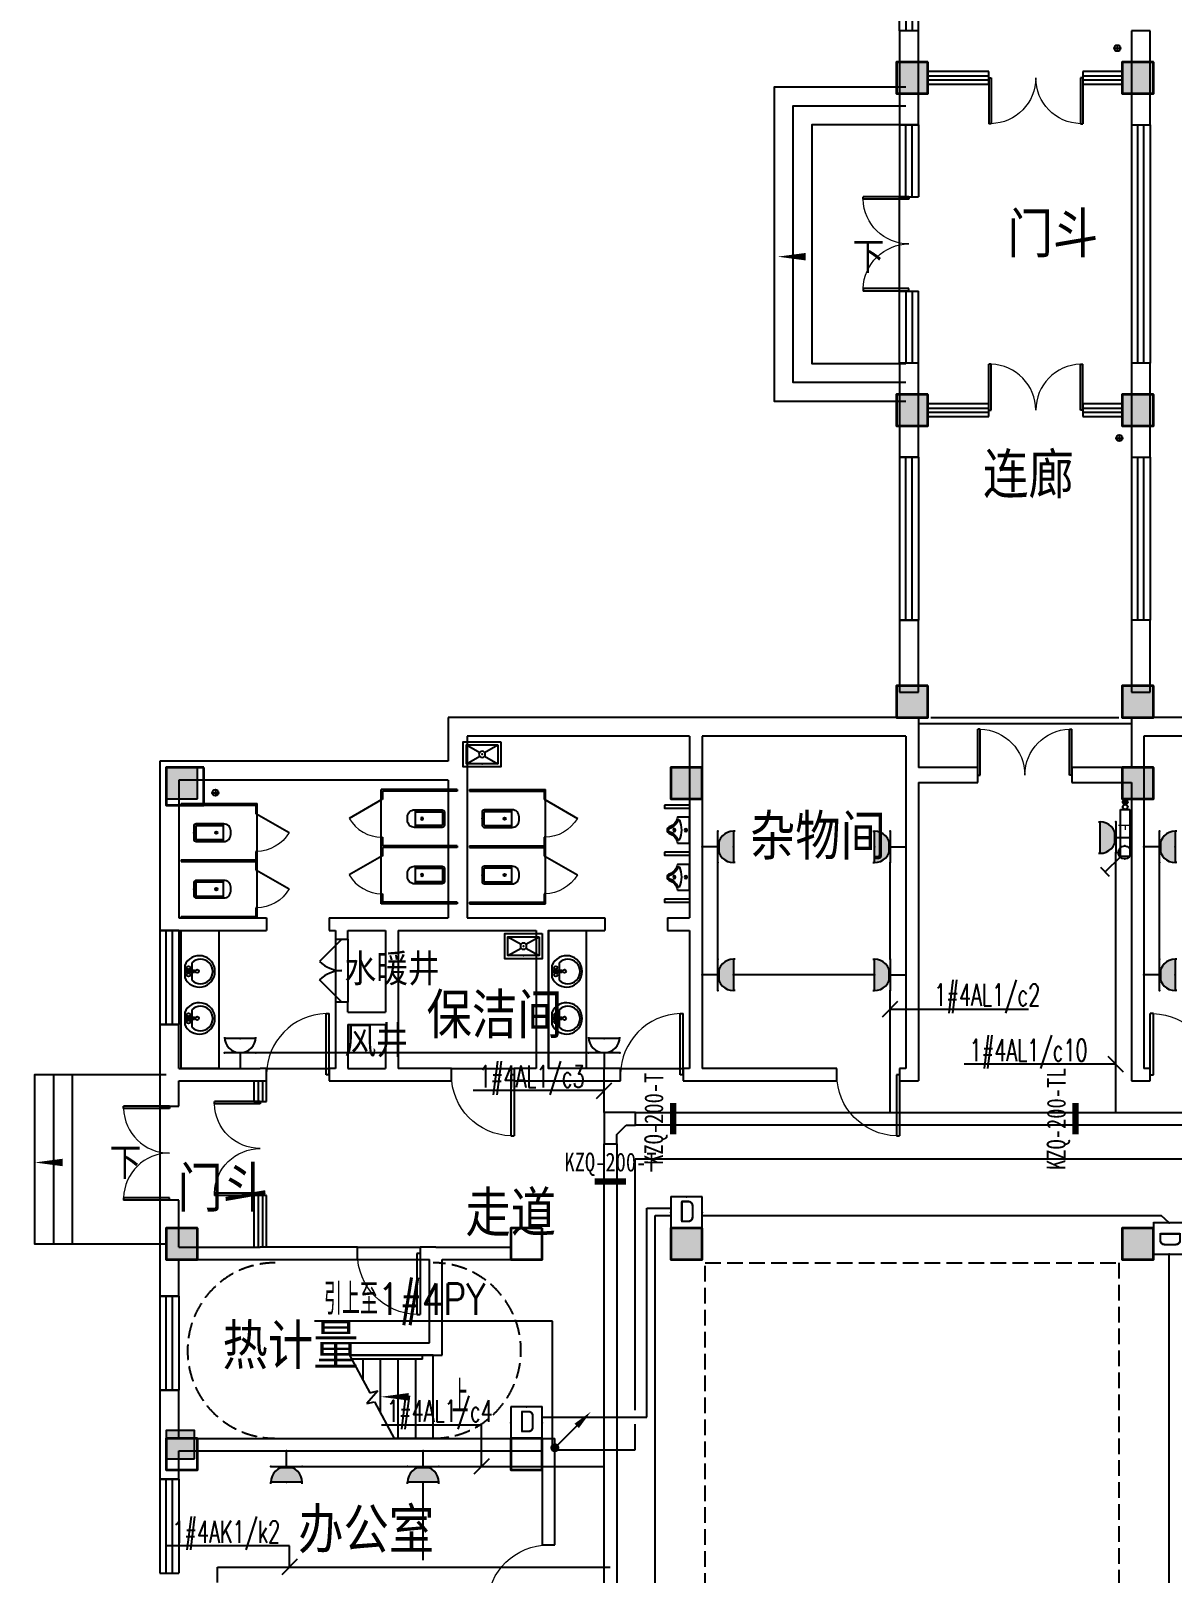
# Model space of a CAD drawing. Extents: x 0 to 302064749, y -59725395 to 1524223.
# Drawn here: x 2145470 to 2163680, y 1465924 to 1490524 of the extents above; entities that cross this region are included whole.
import ezdxf
from ezdxf.enums import TextEntityAlignment as Align

# ---------------------------------------------------------------- set-up
doc = ezdxf.new("R2010")
doc.units = 0
doc.header["$LTSCALE"] = 1000
doc.linetypes.add('DASH', pattern=[0.35, 0.25, -0.1])
for name, color, linetype in [('0-底图', 7, 'Continuous'), ('0-标注', 3, 'Continuous'), ('A-ANNO-IDEN', 3, 'Continuous'), ('A-ANNO-TXT', 7, 'Continuous'), ('CABLETRAY', 4, 'Continuous'), ('COLU', 7, 'Continuous'), ('COLU_HATCH', 251, 'Continuous'), ('CURTWALL', 4, 'Continuous'), ('DIM-照明', 3, 'Continuous'), ('DIM_SYMB', 3, 'Continuous'), ('DOOR_FIRE', 4, 'Continuous'), ('EQUIP-插座', 3, 'Continuous'), ('EQUIP-消防', 3, 'Continuous'), ('EQUIP-照明', 3, 'Continuous'), ('LWIRE', 4, 'Continuous'), ('M-EQ-THMA', 7, 'Continuous'), ('PUB_TEXT', 7, 'Continuous'), ('STAIR', 2, 'Continuous'), ('TEL_LEAD', 3, 'Continuous'), ('TEXT', 7, 'Continuous'), ('WALL', 2, 'Continuous'), ('WINDOW', 4, 'Continuous'), ('WIRE-照明', 6, 'Continuous'), ('厨卫', 252, 'Continuous'), ('地暖', 4, 'Continuous'), ('建筑-楼梯', 2, 'Continuous'), ('抗震支吊架', 2, 'Continuous'), ('排水', 153, 'Continuous'), ('看线', 30, 'Continuous')]:
    doc.layers.add(name, color=color, linetype=linetype)
doc.layers.add('砼柱', color=2, linetype='Continuous', lineweight=35)
doc.styles.add('_TCH_DIM', font='SIMPLEX', dxfattribs={"width": 0.8, "height": 5, "bigfont": 'HZTXT'})
doc.styles.add('_TEL_DIM', font='simplex.shx', dxfattribs={"width": 0.8, "height": 3.5, "bigfont": 'gbcbig.shx'})
doc.styles.add('A_DIM', font='simplex.shx', dxfattribs={"width": 0.7, "bigfont": 'gbcbig.shx'})
doc.styles.add('kzcad', font='', dxfattribs={"width": 0.8})
doc.styles.get("Standard").update_dxf_attribs({"font": 'geniso.shx', "bigfont": 'hztxt.shx'})
doc.styles.get('kzcad').set_extended_font_data('SimSun')

# ---------------------------------------------------------------- blocks, each defined once
blk = doc.blocks.new('$TelecSys$00000079')
for p, q in [((0.7, 0.7), (0, 0)), ((0.104, 0.104), (0.104, 0.104)), ((-0.104, -0.104), (-0.104, -0.104))]:
    blk.add_line(p, q)
at = {"const_width": 0.142}
blk.add_lwpolyline([(-0.071, 0, 1), (0.071, 0, 1)], format="xyb", close=True, dxfattribs=at)
blk.add_solid([(0.63, 0.77), (0.77, 0.63), (1.15, 1.15)])
at = {"width": 0.8, "flags": 9}
blk.add_attdef('A', (0, 0), '', height=0.00002, dxfattribs=at)
blk = doc.blocks.new('$equip$00001237')
for p, q in [((-0.5, 1.05), (-0.5, 1)), ((-0.5, 1), (0.5, 1)), ((0.5, 1.05), (0.5, 1)), ((0.5, 0.5), (-0.5, 0.5)), ((0, 0.5), (0, 0))]:
    blk.add_line(p, q)
blk.add_arc((0, 1), 0.5, 180, 0)
for p in [(0, 1), (-0.5, 0.5), (0.5, 0.5), (0, 0)]:
    blk.add_point(p)
for points in [[(0.433, 0.75), (-0.433, 0.75), (0.5, 1), (-0.5, 1)], [(0.25, 0.567), (-0.25, 0.567), (0.433, 0.75), (-0.433, 0.75)], [(0, 0.5), (0, 0.5), (0.25, 0.567), (-0.25, 0.567)]]:
    blk.add_solid(points)
at = {"flags": 9}
blk.add_attdef('A', (0, 0), '', height=0.00002, dxfattribs=at)
blk = doc.blocks.new('$equip$00001238')
for p, q in [((0.5, 0.5), (-0.5, 0.5)), ((0.497, 0.95), (-0.497, 0.95)), ((0, 0.5), (0, 0))]:
    blk.add_line(p, q)
blk.add_arc((0, 1), 0.5, 180, 0)
for p in [(-0.5, 0.5), (0, 0.95), (0.5, 0.5), (0, 0)]:
    blk.add_point(p)
at = {"flags": 9}
blk.add_attdef('A', (0, 0), '', height=0.00002, dxfattribs=at)
blk = doc.blocks.new('$lvtry$00000202')
at = {"color": 0}
for p, q in [((-110, -40, 0), (-110, -470, 0)), ((100, -30, 0), (-100, -30, 0)), ((110, -470, 0), (110, -40, 0)), ((140, -470, 0), (-140, -470, 0))]:
    blk.add_line(p, q, dxfattribs=at)
at = {"color": 0, "elevation": 0}
blk.add_lwpolyline([(140, -40, 0.414214), (100, 0), (-100, 0, 0.414214), (-140, -40), (-140, -480, 0.414214), (-30, -590), (30, -590, 0.414214), (140, -480)], format="xyb", close=True, dxfattribs=at)
at = {"color": 0}
blk.add_circle((0, -359, 0), 20, dxfattribs=at)
for centre, start, end in [((-100, -40, 0), 90, 180), ((100, -40, 0), 0, 90)]:
    blk.add_arc(centre, 10, start, end, dxfattribs=at)
for p in [(0, 0, 0), (0, -359, 0)]:
    blk.add_point(p, dxfattribs=at)
blk = doc.blocks.new('$TCHSYS$APDOOR2D')
blk.add_line((0.5, 0), (0, 0.866))
at = {"lineweight": 13}
blk.add_arc((0.5, 0), 1, 120, 180, dxfattribs=at)
blk = doc.blocks.new('$lvtry$00000222')
at = {"layer": '厨卫', "elevation": 0}
blk.add_lwpolyline([(-205, -191), (-205, 0), (205, 0), (205, -191, 0.268068), (51, -323, -0.317765), (0, -360, -0.317765), (-51, -323, 0.268068)], format="xyb", close=True, dxfattribs=at)
at = {"layer": '厨卫'}
for centre in [(0, -60, 0), (0, -242, 0)]:
    blk.add_circle(centre, 20, dxfattribs=at)
for centre, radius, start, end in [((-152, -175, 0), 10, 114.1084, 248.1394), ((5, -526, 0), 395, 66.6675, 114.1084), ((-243, -401, 0), 233, 19.2639, 68.1394), ((243, -401, 0), 233, 110.4941, 160.7361), ((158, -173, 0), 10, 290.4941, 66.6675), ((0, -316, 0), 24, 199.2639, 269.4998), ((0, -316, 0), 24, 270.5002, 340.7361)]:
    blk.add_arc(centre, radius, start, end, dxfattribs=at)
for p in [(0, -60, 0), (0, -242, 0)]:
    blk.add_point(p, dxfattribs=at)
blk = doc.blocks.new('$lvtry$00000191')
at = {"color": 0}
for p, q in [((-250, -100, 0), (-39, -219, 0)), ((39, -219, 0), (250, -100, 0)), ((-250, -400, 0), (-39, -281, 0)), ((39, -281, 0), (250, -400, 0))]:
    blk.add_line(p, q, dxfattribs=at)
at = {"color": 0, "elevation": 0}
for points in [[(300, -450), (300, -50), (-300, -50), (-300, -450)], [(250, -400), (250, -100), (-250, -100), (-250, -400)]]:
    blk.add_lwpolyline(points, close=True, dxfattribs=at)
at = {"color": 0}
blk.add_circle((0, -250, 0), 50, dxfattribs=at)
for p in [(0, -100, 0), (0, -250, 0)]:
    blk.add_point(p, dxfattribs=at)
blk = doc.blocks.new('ng')
at = {"layer": '排水'}
for p, q in [((345991, 781358), (346091, 781358)), ((346041, 781408), (346041, 781308))]:
    blk.add_line(p, q, dxfattribs=at)
blk.add_circle((346041, 781358), 50, dxfattribs=at)
blk = doc.blocks.new('1111')
at = {"layer": 'COLU_HATCH'}
h = blk.add_hatch(color=256, dxfattribs=at)
h.dxf.hatch_style = 1
h.paths.add_polyline_path([(1197742, 1098941), (1197742, 1099441), (1197242, 1099441), (1197242, 1098941)])
h = blk.add_hatch(color=256, dxfattribs=at)
h.dxf.hatch_style = 1
h.paths.add_polyline_path([(1201342, 1098941), (1201342, 1099441), (1200842, 1099441), (1200842, 1098941)])
h = blk.add_hatch(color=256, dxfattribs=at)
h.dxf.hatch_style = 1
h.paths.add_polyline_path([(1197742, 1093641), (1197742, 1094141), (1197242, 1094141), (1197242, 1093641)])
h = blk.add_hatch(color=256, dxfattribs=at)
h.dxf.hatch_style = 1
h.paths.add_polyline_path([(1201342, 1093641), (1201342, 1094141), (1200842, 1094141), (1200842, 1093641)])
h = blk.add_hatch(color=256, dxfattribs=at)
h.dxf.hatch_style = 1
h.paths.add_polyline_path([(1197742, 1088991), (1197742, 1089491), (1197242, 1089491), (1197242, 1088991)])
h = blk.add_hatch(color=256, dxfattribs=at)
h.dxf.hatch_style = 1
h.paths.add_polyline_path([(1201342, 1088991), (1201342, 1089491), (1200842, 1089491), (1200842, 1088991)])
h = blk.add_hatch(color=256, dxfattribs=at)
h.dxf.hatch_style = 1
h.paths.add_polyline_path([(1186092, 1087691), (1186092, 1088191), (1185592, 1088191), (1185592, 1087691)])
h = blk.add_hatch(color=256, dxfattribs=at)
h.dxf.hatch_style = 1
h.paths.add_polyline_path([(1194142, 1087691), (1194142, 1088191), (1193642, 1088191), (1193642, 1087691)])
h = blk.add_hatch(color=256, dxfattribs=at)
h.dxf.hatch_style = 1
h.paths.add_polyline_path([(1201342, 1087691), (1201342, 1088191), (1200842, 1088191), (1200842, 1087691)])
h = blk.add_hatch(color=256, dxfattribs=at)
h.dxf.hatch_style = 1
h.paths.add_polyline_path([(1186092, 1080341), (1186092, 1080841), (1185592, 1080841), (1185592, 1080341)])
h = blk.add_hatch(color=256, dxfattribs=at)
h.dxf.hatch_style = 1
h.paths.add_polyline_path([(1194142, 1080341), (1194142, 1080841), (1193642, 1080841), (1193642, 1080341)])
h = blk.add_hatch(color=256, dxfattribs=at)
h.dxf.hatch_style = 1
h.paths.add_polyline_path([(1201342, 1080341), (1201342, 1080841), (1200842, 1080841), (1200842, 1080341)])
h = blk.add_hatch(color=256, dxfattribs=at)
h.dxf.hatch_style = 1
h.paths.add_polyline_path([(1186042, 1077166), (1186042, 1077616), (1185592, 1077616), (1185592, 1077166)])
at = {"layer": 'COLU'}
for points in [[(1197742, 1098941), (1197742, 1099441), (1197242, 1099441), (1197242, 1098941)], [(1201342, 1098941), (1201342, 1099441), (1200842, 1099441), (1200842, 1098941)], [(1197742, 1093641), (1197742, 1094141), (1197242, 1094141), (1197242, 1093641)], [(1201342, 1093641), (1201342, 1094141), (1200842, 1094141), (1200842, 1093641)], [(1197742, 1088991), (1197742, 1089491), (1197242, 1089491), (1197242, 1088991)], [(1201342, 1088991), (1201342, 1089491), (1200842, 1089491), (1200842, 1088991)], [(1186092, 1087691), (1186092, 1088191), (1185592, 1088191), (1185592, 1087691)], [(1194142, 1087691), (1194142, 1088191), (1193642, 1088191), (1193642, 1087691)], [(1201342, 1087691), (1201342, 1088191), (1200842, 1088191), (1200842, 1087691)], [(1186092, 1080341), (1186092, 1080841), (1185592, 1080841), (1185592, 1080341)], [(1194142, 1080341), (1194142, 1080841), (1193642, 1080841), (1193642, 1080341)], [(1201342, 1080341), (1201342, 1080841), (1200842, 1080841), (1200842, 1080341)], [(1186042, 1077166), (1186042, 1077616), (1185592, 1077616), (1185592, 1077166)]]:
    blk.add_lwpolyline(points, close=True, dxfattribs=at)
blk = doc.blocks.new('rtyu')
at = {"layer": '砼柱', "lineweight": 35}
for points in [[(2919858, 715090), (2919358, 715090), (2919358, 714590), (2919858, 714590)], [(2919858, 715090), (2919358, 715090), (2919358, 714590), (2919858, 714590)], [(2923458, 715090), (2922958, 715090), (2922958, 714590), (2923458, 714590)], [(2923458, 715090), (2922958, 715090), (2922958, 714590), (2923458, 714590)], [(2919858, 709790), (2919358, 709790), (2919358, 709290), (2919858, 709290)], [(2919858, 709790), (2919358, 709790), (2919358, 709290), (2919858, 709290)], [(2923458, 709790), (2922958, 709790), (2922958, 709290), (2923458, 709290)], [(2923458, 709790), (2922958, 709790), (2922958, 709290), (2923458, 709290)], [(2919858, 705140), (2919358, 705140), (2919358, 704640), (2919858, 704640)], [(2919858, 705140), (2919358, 705140), (2919358, 704640), (2919858, 704640)], [(2923458, 705140), (2922958, 705140), (2922958, 704640), (2923458, 704640)], [(2923458, 705140), (2922958, 705140), (2922958, 704640), (2923458, 704640)], [(2908308, 703840), (2907708, 703840), (2907708, 703240), (2908308, 703240)], [(2908308, 703840), (2907708, 703840), (2907708, 703240), (2908308, 703240)], [(2916258, 703840), (2915758, 703840), (2915758, 703340), (2916258, 703340)], [(2916258, 703840), (2915758, 703840), (2915758, 703340), (2916258, 703340)], [(2923458, 703840), (2922958, 703840), (2922958, 703340), (2923458, 703340)], [(2923458, 703840), (2922958, 703840), (2922958, 703340), (2923458, 703340)], [(2908208, 696490), (2907708, 696490), (2907708, 695990), (2908208, 695990)], [(2908208, 696490), (2907708, 696490), (2907708, 695990), (2908208, 695990)], [(2913708, 696490), (2913208, 696490), (2913208, 695990), (2913708, 695990)], [(2913708, 696490), (2913208, 696490), (2913208, 695990), (2913708, 695990)], [(2916258, 696490), (2915758, 696490), (2915758, 695990), (2916258, 695990)], [(2916258, 696490), (2915758, 696490), (2915758, 695990), (2916258, 695990)], [(2923458, 696490), (2922958, 696490), (2922958, 695990), (2923458, 695990)], [(2923458, 696490), (2922958, 696490), (2922958, 695990), (2923458, 695990)], [(2908208, 693140), (2907708, 693140), (2907708, 692640), (2908208, 692640)], [(2908208, 693140), (2907708, 693140), (2907708, 692640), (2908208, 692640)], [(2913708, 693140), (2913208, 693140), (2913208, 692640), (2913708, 692640)], [(2913708, 693140), (2913208, 693140), (2913208, 692640), (2913708, 692640)]]:
    blk.add_lwpolyline(points, close=True, dxfattribs=at)
blk = doc.blocks.new('A$C6D717843')
at = {"layer": 'TEXT'}
blk.add_blockref('rtyu', (-2821208, -641940), dxfattribs=at)
blk = doc.blocks.new('$WINLIB2D$00000001')
at = {"color": 0}
for points in [[(-0.5, 0.5), (-0.5, -0.5)], [(-0.5, 0.5), (0.5, 0.5)], [(0.5, -0.5), (0.5, 0.5)], [(0.5, 0.1667), (-0.5, 0.1667)], [(0.5, -0.1667), (-0.5, -0.1667)], [(-0.5, -0.5), (0.5, -0.5)]]:
    blk.add_lwpolyline(points, dxfattribs=at)
blk = doc.blocks.new('$DorLib2D$00000002')
for p, q in [((-0.5, 0), (-0.5, 0.4875)), ((-0.475, 0.4875), (-0.5, 0.4875)), ((-0.475, 0), (-0.475, 0.4875)), ((0.475, 0), (0.475, 0.4875)), ((0.475, 0.4875), (0.5, 0.4875)), ((0.5, 0), (0.5, 0.4875)), ((-0.5, 0), (-0.475, 0)), ((0.5, 0), (0.475, 0))]:
    blk.add_line(p, q)
at = {"lineweight": 13}
for centre, start, end in [((-0.4875, 0), 0, 88.53072), ((0.4875, 0), 91.46928, 180)]:
    blk.add_arc(centre, 0.4875, start, end, dxfattribs=at)
blk = doc.blocks.new('$plan$00001628')
for p, q in [((-20, 0), (20, 0)), ((20, 0), (20, -150)), ((-23, -104), (-144, -104)), ((-20, -150), (-20, 0)), ((20, -150), (-20, -150)), ((136, -104), (24, -104))]:
    blk.add_line(p, q)
blk.add_lwpolyline([(-97, 9, 5.110404), (92, 9)], format="xyb", close=True)
for centre, radius in [((-57, -52), 26.7), ((0, -190), 27.8), ((57, -52), 26.7)]:
    blk.add_circle(centre, radius)
blk.add_arc((-4, -243), 197, 135.2527, 44.7473)
blk = doc.blocks.new('$DorLib2D$00000001')
for p, q in [((0.45, 0.975), (0.5, 0.975)), ((0.45, 0), (0.45, 0.975)), ((0.5, 0), (0.5, 0.975)), ((0.5, 0), (0.45, 0))]:
    blk.add_line(p, q)
at = {"lineweight": 13}
blk.add_arc((0.475, 0), 0.975, 91.4693, 180, dxfattribs=at)
blk = doc.blocks.new('$DorLib2D$00000116')
at = {"color": 0}
for p, q in [((-0.5, 0), (-0.146, 0.354)), ((0.5, 0), (0.146, 0.354))]:
    blk.add_line(p, q, dxfattribs=at)
for centre, start, end in [((-0.5, 0), 0, 45), ((0.5, 0), 135, 180)]:
    blk.add_arc(centre, 0.5, start, end, dxfattribs=at)
blk = doc.blocks.new('gfhjghj')
at = {"layer": 'A-ANNO-IDEN'}
blk.add_lwpolyline([(1154632.7, -10187.4, 0, 0, 0), (1153652.7, -10187.4, 0, 120, 0), (1154102.7, -10187.4, 0, 0, 0)], format="xyseb", dxfattribs=at)
at = {"layer": 'CURTWALL'}
for p, q in [((1163356.6, 10950.1), (1162382.7, 10950.1)), ((1162382.7, 10950.1), (1162382.7, 10750.1)), ((1162382.7, 10883.4), (1163356.6, 10883.4)), ((1163356.6, 10750.1), (1163356.6, 10950.1)), ((1165482.7, 10950.1), (1164856.6, 10950.1)), ((1164856.6, 10950.1), (1164856.6, 10750.1)), ((1164856.6, 10883.4), (1165482.7, 10883.4)), ((1165482.7, 10750.1), (1165482.7, 10950.1)), ((1162382.7, 10816.7), (1163356.6, 10816.7)), ((1162382.7, 10750.1), (1163356.6, 10750.1)), ((1164856.6, 10816.7), (1165482.7, 10816.7)), ((1164856.6, 10750.1), (1165482.7, 10750.1)), ((1163356.6, 5650.1), (1162382.7, 5650.1)), ((1162382.7, 5650.1), (1162382.7, 5450.1)), ((1162382.7, 5583.4), (1163356.6, 5583.4)), ((1162382.7, 5516.7), (1163356.6, 5516.7)), ((1162382.7, 5450.1), (1163356.6, 5450.1)), ((1163356.6, 5450.1), (1163356.6, 5650.1)), ((1165482.7, 5650.1), (1164856.6, 5650.1)), ((1164856.6, 5650.1), (1164856.6, 5450.1)), ((1164856.6, 5583.4), (1165482.7, 5583.4)), ((1164856.6, 5516.7), (1165482.7, 5516.7)), ((1164856.6, 5450.1), (1165482.7, 5450.1)), ((1165482.7, 5450.1), (1165482.7, 5650.1)), ((1151632.7, -5149.9), (1151632.7, -5477.9)), ((1151699.4, -5149.9), (1151699.4, -5477.9)), ((1151766.1, -5149.9), (1151766.1, -5477.9)), ((1151832.7, -5477.9), (1151832.7, -5149.9)), ((1151632.7, -5477.9), (1151832.7, -5477.9)), ((1151832.7, -6977.9), (1151632.7, -6977.9)), ((1151632.7, -6977.9), (1151632.7, -7799.9)), ((1151699.4, -6977.9), (1151699.4, -7799.9)), ((1151766.1, -6977.9), (1151766.1, -7799.9)), ((1151832.7, -7799.9), (1151832.7, -6977.9))]:
    blk.add_line(p, q, dxfattribs=at)
at = {"layer": 'DIM_SYMB'}
for points in [[(1161025.9, 7997.7, 0, 0, 0), (1159987.5, 7997.7, 0, 120, 0), (1160437.5, 7997.7, 0, 0, 0)], [(1149171.1, -6449.9, 0, 0, 0), (1148132.7, -6449.9, 0, 120, 0), (1148582.7, -6449.9, 0, 0, 0)]]:
    blk.add_lwpolyline(points, format="xyseb", dxfattribs=at)
at = {"layer": 'DOOR_FIRE'}
for p, q in [((1152932.7, -2890.4), (1152932.7, -3890.4)), ((1153132.7, -2890.4), (1153132.7, -3890.4)), ((1153282.7, -7799.9), (1154282.7, -7799.9)), ((1153282.7, -7999.9), (1154282.7, -7999.9))]:
    blk.add_line(p, q, dxfattribs=at)
at = {"layer": 'STAIR'}
for p, q in [((1154322.7, -9524.9), (1153155.7, -9524.9)), ((1153155.7, -9524.9), (1153479.6, -10125.9)), ((1154322.7, -9524.9), (1153155.7, -9524.9)), ((1154322.7, -9584.9), (1153188.1, -9584.9)), ((1153372.7, -9927.6), (1153372.7, -9584.9)), ((1153652.7, -10447.2), (1153652.7, -9584.9)), ((1153932.7, -10849.9), (1153932.7, -9584.9)), ((1154212.7, -10849.9), (1154212.7, -9584.9)), ((1154492.7, -9524.9), (1154322.7, -9524.9)), ((1154322.7, -9584.9), (1154322.7, -9524.9)), ((1154492.7, -10849.9), (1154492.7, -9524.9)), ((1153611, -10094.8), (1153432.1, -10295.7)), ((1153432.1, -10295.7), (1153555.4, -10266.5)), ((1153479.6, -10125.9), (1153611, -10094.8)), ((1153555.4, -10266.5), (1153869.7, -10849.9)), ((1154492.7, -10849.9), (1153869.7, -10849.9))]:
    blk.add_line(p, q, dxfattribs=at)
for points in [[(1162032.7, 10700.1), (1159932.7, 10700.1), (1159932.7, 5694.4), (1162032.7, 5694.4)], [(1162032.7, 10400.1), (1160232.7, 10400.1), (1160232.7, 5994.4), (1162032.7, 5994.4)], [(1162032.7, 10100.1), (1160532.7, 10100.1), (1160532.7, 6294.4), (1162032.7, 6294.4)], [(1150232.7, -5049.9), (1148132.7, -5049.9), (1148132.7, -7749.9), (1150232.7, -7749.9)], [(1150232.7, -5049.9), (1148432.7, -5049.9), (1148432.7, -7749.9), (1150232.7, -7749.9)], [(1150232.7, -5049.9), (1148732.7, -5049.9), (1148732.7, -7749.9), (1150232.7, -7749.9)]]:
    blk.add_lwpolyline(points, dxfattribs=at)
at = {"layer": 'WALL'}
for p, q in [((1162232.7, 11600.1), (1161932.7, 11600.1)), ((1161932.7, 11600.1), (1161932.7, 10100.1)), ((1162232.7, 10100.1), (1162232.7, 11600.1)), ((1165932.7, 11600.1), (1165632.7, 11600.1)), ((1165632.7, 11600.1), (1165632.7, 10100.1)), ((1165932.7, 10100.1), (1165932.7, 11600.1)), ((1161932.7, 10100.1), (1162232.7, 10100.1)), ((1165632.7, 10100.1), (1165932.7, 10100.1)), ((1162232.7, 6300.1), (1161932.7, 6300.1)), ((1161932.7, 6300.1), (1161932.7, 4800.1)), ((1162232.7, 4800.1), (1162232.7, 6300.1)), ((1165932.7, 6300.1), (1165632.7, 6300.1)), ((1165632.7, 6300.1), (1165632.7, 4800.1)), ((1165932.7, 4800.1), (1165932.7, 6300.1)), ((1161932.7, 4800.1), (1162232.7, 4800.1)), ((1165632.7, 4800.1), (1165932.7, 4800.1)), ((1162232.7, 2200.1), (1161932.7, 2200.1)), ((1161932.7, 2200.1), (1161932.7, 1050.1)), ((1162232.7, 1050.1), (1162232.7, 2200.1)), ((1165932.7, 2200.1), (1165632.7, 2200.1)), ((1165632.7, 2200.1), (1165632.7, 1050.1)), ((1165932.7, 1050.1), (1165932.7, 2200.1)), ((1161932.7, 1050.1), (1162232.7, 1050.1)), ((1165632.7, 1050.1), (1165932.7, 1050.1)), ((1154732.7, 650.1), (1154732.7, -49.9)), ((1158682.7, 650.1), (1154732.7, 650.1)), ((1162232.7, 650.1), (1158682.7, 650.1)), ((1162232.7, 650.1), (1162232.7, -149.9)), ((1169532.7, 650.1), (1165632.7, 650.1)), ((1165632.7, 650.1), (1165632.7, -149.9)), ((1155032.7, 350.1), (1155032.7, -249.9)), ((1158582.7, 350.1), (1155032.7, 350.1)), ((1158582.7, 350.1), (1158582.7, -2549.9)), ((1162032.7, 350.1), (1158782.7, 350.1)), ((1158782.7, 350.1), (1158782.7, -2649.9)), ((1162032.7, 350.1), (1162032.7, -249.9)), ((1169232.7, 350.1), (1165832.7, 350.1)), ((1165832.7, 350.1), (1165832.7, -249.9)), ((1150132.7, -49.9), (1150132.7, -2649.9)), ((1154732.7, -49.9), (1150132.7, -49.9)), ((1163182.5, -149.9), (1162232.7, -149.9)), ((1163182.5, -389.9), (1163182.5, -149.9)), ((1165632.7, -149.9), (1164682.5, -149.9)), ((1164682.5, -149.9), (1164682.5, -389.9)), ((1150432.7, -349.9), (1150432.7, -2549.9)), ((1154732.7, -349.9), (1150432.7, -349.9)), ((1154732.7, -349.9), (1154732.7, -2549.9)), ((1155032.7, -249.9), (1155032.7, -2549.9)), ((1162032.7, -249.9), (1162032.7, -4949.9)), ((1162232.7, -389.9), (1163182.5, -389.9)), ((1162232.7, -389.9), (1162232.7, -5149.9)), ((1164682.5, -389.9), (1165632.7, -389.9)), ((1165632.7, -389.9), (1165632.7, -5149.9)), ((1165832.7, -249.9), (1165832.7, -4949.9)), ((1150132.7, -2649.9), (1150132.7, -2749.9)), ((1150432.7, -2549.9), (1151832.7, -2549.9)), ((1151832.7, -2549.9), (1151832.7, -2749.9)), ((1152832.7, -2549.9), (1153032.7, -2549.9)), ((1152832.7, -2549.9), (1152832.7, -2749.9)), ((1153032.7, -2549.9), (1153832.7, -2549.9)), ((1153832.7, -2549.9), (1154732.7, -2549.9)), ((1155032.7, -2549.9), (1156232.7, -2549.9)), ((1156232.7, -2549.9), (1157232.7, -2549.9)), ((1157232.7, -2549.9), (1157232.7, -2749.9)), ((1158232.7, -2549.9), (1158582.7, -2549.9)), ((1158232.7, -2549.9), (1158232.7, -2749.9)), ((1158782.7, -2649.9), (1158782.7, -4949.9)), ((1150132.7, -2749.9), (1150432.7, -2749.9)), ((1150432.7, -2749.9), (1151832.7, -2749.9)), ((1152832.7, -2749.9), (1152932.7, -2749.9)), ((1152932.7, -2749.9), (1152932.7, -2890.4)), ((1152932.7, -2890.4), (1153132.7, -2890.4)), ((1153132.7, -2890.4), (1153132.7, -2749.9)), ((1153132.7, -2749.9), (1153732.7, -2749.9)), ((1153732.7, -2749.9), (1153732.7, -4049.9)), ((1153932.7, -2749.9), (1153932.7, -4149.9)), ((1153932.7, -2749.9), (1154932.7, -2749.9)), ((1154932.7, -2749.9), (1156132.7, -2749.9)), ((1156132.7, -2749.9), (1156132.7, -4949.9)), ((1156332.7, -2749.9), (1156332.7, -4949.9)), ((1156332.7, -2749.9), (1157232.7, -2749.9)), ((1158232.7, -2749.9), (1158582.7, -2749.9)), ((1158582.7, -2749.9), (1158582.7, -4949.9)), ((1153132.7, -3890.4), (1152932.7, -3890.4)), ((1152932.7, -3890.4), (1152932.7, -4149.9)), ((1153132.7, -4049.9), (1153132.7, -3890.4)), ((1152932.7, -4149.9), (1152932.7, -4949.9)), ((1153132.7, -4049.9), (1153732.7, -4049.9)), ((1153932.7, -4149.9), (1153932.7, -4949.9)), ((1150432.7, -4249.9), (1150132.7, -4249.9)), ((1150132.7, -4249.9), (1150132.7, -5049.9)), ((1150432.7, -4949.9), (1150432.7, -4249.9)), ((1153132.7, -4249.9), (1153732.7, -4249.9)), ((1153132.7, -4249.9), (1153132.7, -4949.9)), ((1153732.7, -4249.9), (1153732.7, -4949.9)), ((1150132.7, -5049.9), (1150132.7, -5549.9)), ((1150432.7, -4949.9), (1151732.7, -4949.9)), ((1150432.7, -5549.9), (1150432.7, -5149.9)), ((1150432.7, -5149.9), (1151732.7, -5149.9)), ((1151832.7, -4949.9), (1151732.7, -4949.9)), ((1151732.7, -5149.9), (1151832.7, -5149.9)), ((1151832.7, -5149.9), (1151832.7, -4949.9)), ((1152932.7, -4949.9), (1152832.7, -4949.9)), ((1152832.7, -4949.9), (1152832.7, -5149.9)), ((1152832.7, -5149.9), (1153032.7, -5149.9)), ((1153032.7, -5149.9), (1153832.7, -5149.9)), ((1153132.7, -4949.9), (1153732.7, -4949.9)), ((1153832.7, -5149.9), (1154782.7, -5149.9)), ((1154782.7, -4949.9), (1153932.7, -4949.9)), ((1154782.7, -5149.9), (1154782.7, -4949.9)), ((1156132.7, -4949.9), (1155782.7, -4949.9)), ((1155782.7, -4949.9), (1155782.7, -5149.9)), ((1155782.7, -5149.9), (1156232.7, -5149.9)), ((1156232.7, -5149.9), (1157482.7, -5149.9)), ((1157482.7, -4949.9), (1156332.7, -4949.9)), ((1157482.7, -5149.9), (1157482.7, -4949.9)), ((1158582.7, -4949.9), (1158482.7, -4949.9)), ((1158482.7, -4949.9), (1158482.7, -5149.9)), ((1158482.7, -5149.9), (1158682.7, -5149.9)), ((1158682.7, -5149.9), (1160932.7, -5149.9)), ((1160932.7, -4949.9), (1158782.7, -4949.9)), ((1160932.7, -5149.9), (1160932.7, -4949.9)), ((1162032.7, -4949.9), (1161932.7, -4949.9)), ((1161932.7, -4949.9), (1161932.7, -5149.9)), ((1161932.7, -5149.9), (1162232.7, -5149.9)), ((1165632.7, -5149.9), (1165932.7, -5149.9)), ((1165932.7, -4949.9), (1165832.7, -4949.9)), ((1165932.7, -5149.9), (1165932.7, -4949.9)), ((1150132.7, -5549.9), (1150432.7, -5549.9)), ((1150432.7, -7049.9), (1150132.7, -7049.9)), ((1150132.7, -7049.9), (1150132.7, -7899.9)), ((1150432.7, -7799.9), (1150432.7, -7049.9)), ((1150432.7, -7799.9), (1151732.7, -7799.9)), ((1153282.7, -7799.9), (1151732.7, -7799.9)), ((1153282.7, -7999.9), (1153282.7, -7799.9)), ((1154532.7, -7799.9), (1154282.7, -7799.9)), ((1154282.7, -7799.9), (1154282.7, -7999.9)), ((1154532.7, -7799.9), (1155732.8, -7799.9)), ((1155732.8, -7799.9), (1155732.8, -7999.9)), ((1150132.7, -7899.9), (1150132.7, -8579.9)), ((1150432.7, -7999.9), (1151732.7, -7999.9)), ((1150432.7, -8579.9), (1150432.7, -7999.9)), ((1151732.7, -7999.9), (1153282.7, -7999.9)), ((1154282.7, -7999.9), (1154432.7, -7999.9)), ((1154432.7, -9324.9), (1154432.7, -7999.9)), ((1154632.7, -9524.9), (1154632.7, -7999.9)), ((1154632.7, -7999.9), (1155732.8, -7999.9)), ((1150132.7, -8579.9), (1150432.7, -8579.9)), ((1153163.9, -9324.9), (1154432.7, -9324.9)), ((1153163.9, -9324.9), (1153163.9, -9524.9)), ((1153163.9, -9524.9), (1154632.7, -9524.9)), ((1150432.7, -10079.9), (1150132.7, -10079.9)), ((1150132.7, -10079.9), (1150132.7, -10949.9)), ((1150432.7, -10849.9), (1150432.7, -10079.9)), ((1150132.7, -10949.9), (1150132.7, -11499.9)), ((1150432.7, -10849.9), (1156432.7, -10849.9)), ((1150432.7, -11499.9), (1150432.7, -11049.9)), ((1150432.7, -11049.9), (1156232.7, -11049.9)), ((1156232.7, -11049.9), (1156232.7, -12549.9)), ((1156432.7, -12549.9), (1156432.7, -10849.9)), ((1150132.7, -11499.9), (1150432.7, -11499.9)), ((1156232.7, -12549.9), (1156432.7, -12549.9))]:
    blk.add_line(p, q, dxfattribs=at)
at = {"layer": 'WINDOW'}
for p, q in [((1161932.7, 7450.1), (1161932.7, 8950.1)), ((1151832.7, -4949.9), (1152832.7, -4949.9)), ((1154782.7, -4949.9), (1155782.7, -4949.9)), ((1157482.7, -4949.9), (1158482.7, -4949.9)), ((1150132.7, -5549.9), (1150132.7, -7049.9))]:
    blk.add_line(p, q, dxfattribs=at)
at = {"layer": '厨卫'}
for p, q in [((1150472.7, -724.9), (1151685.2, -724.9)), ((1150472.7, -724.9), (1150472.7, -749.9)), ((1151685.2, -887.4), (1151685.2, -724.9)), ((1153660.2, -662.6), (1153660.2, -500.1)), ((1154872.7, -500.1), (1153660.2, -500.1)), ((1153660.2, -2162.6), (1153660.2, -662.6)), ((1153685.2, -662.6), (1153660.2, -662.6)), ((1153685.2, -525.1), (1153685.2, -662.6)), ((1154872.7, -525.1), (1153685.2, -525.1)), ((1154872.7, -500.1), (1154872.7, -525.1)), ((1155072.7, -500.1), (1156285.2, -500.1)), ((1155072.7, -500.1), (1155072.7, -525.1)), ((1155072.7, -525.1), (1156260.2, -525.1)), ((1156260.2, -525.1), (1156260.2, -662.6)), ((1156260.2, -662.6), (1156285.2, -662.6)), ((1156285.2, -662.6), (1156285.2, -500.1)), ((1156285.2, -2162.6), (1156285.2, -662.6)), ((1150472.7, -749.9), (1151660.2, -749.9)), ((1151660.2, -749.9), (1151660.2, -887.4)), ((1151660.2, -887.4), (1151685.2, -887.4)), ((1151685.2, -2387.4), (1151685.2, -887.4)), ((1158582.7, -749.9), (1158182.7, -749.9)), ((1153660.2, -1412.6), (1153660.2, -1262.6)), ((1153660.2, -1262.6), (1153685.2, -1262.6)), ((1153660.2, -1562.6), (1153660.2, -1412.6)), ((1153685.2, -1262.6), (1153685.2, -1400.1)), ((1154872.7, -1400.1), (1153685.2, -1400.1)), ((1154872.7, -1425.1), (1153685.2, -1425.1)), ((1153685.2, -1425.1), (1153685.2, -1562.6)), ((1154872.7, -1400.1), (1154872.7, -1425.1)), ((1155072.7, -1400.1), (1156260.2, -1400.1)), ((1155072.7, -1400.1), (1155072.7, -1425.1)), ((1155072.7, -1425.1), (1156260.2, -1425.1)), ((1156285.2, -1262.6), (1156260.2, -1262.6)), ((1156260.2, -1262.6), (1156260.2, -1400.1)), ((1156260.2, -1425.1), (1156260.2, -1562.6)), ((1156285.2, -1412.6), (1156285.2, -1262.6)), ((1156285.2, -1562.6), (1156285.2, -1412.6)), ((1150472.7, -1624.9), (1151660.2, -1624.9)), ((1150472.7, -1624.9), (1150472.7, -1649.9)), ((1150472.7, -1649.9), (1151660.2, -1649.9)), ((1151685.2, -1487.4), (1151660.2, -1487.4)), ((1151660.2, -1487.4), (1151660.2, -1624.9)), ((1151660.2, -1649.9), (1151660.2, -1787.4)), ((1151685.2, -1637.4), (1151685.2, -1487.4)), ((1151685.2, -1787.4), (1151685.2, -1637.4)), ((1153685.2, -1562.6), (1153660.2, -1562.6)), ((1156260.2, -1562.6), (1156285.2, -1562.6)), ((1158582.7, -1499.9), (1158182.7, -1499.9)), ((1151660.2, -1787.4), (1151685.2, -1787.4)), ((1153660.2, -2325.1), (1153660.2, -2162.6)), ((1153660.2, -2162.6), (1153685.2, -2162.6)), ((1153685.2, -2162.6), (1153685.2, -2300.1)), ((1156285.2, -2162.6), (1156260.2, -2162.6)), ((1156260.2, -2162.6), (1156260.2, -2300.1)), ((1156285.2, -2325.1), (1156285.2, -2162.6)), ((1151685.2, -2387.4), (1151660.2, -2387.4)), ((1151660.2, -2387.4), (1151660.2, -2524.9)), ((1151685.2, -2549.9), (1151685.2, -2387.4)), ((1154872.7, -2300.1), (1153660.2, -2300.1)), ((1154872.7, -2325.1), (1153660.2, -2325.1)), ((1154872.7, -2300.1), (1153685.2, -2300.1)), ((1154872.7, -2325.1), (1153685.2, -2325.1)), ((1154872.7, -2300.1), (1154872.7, -2325.1)), ((1154872.7, -2300.1), (1154872.7, -2325.1)), ((1155072.7, -2300.1), (1156260.2, -2300.1)), ((1155072.7, -2300.1), (1155072.7, -2325.1)), ((1155072.7, -2300.1), (1156285.2, -2300.1)), ((1155072.7, -2300.1), (1155072.7, -2325.1)), ((1155072.7, -2325.1), (1156285.2, -2325.1)), ((1155072.7, -2325.1), (1156260.2, -2325.1)), ((1158582.7, -2249.9), (1158182.7, -2249.9)), ((1150472.7, -2524.9), (1151660.2, -2524.9)), ((1150472.7, -2524.9), (1150472.7, -2549.9)), ((1150472.7, -2524.9), (1151685.2, -2524.9)), ((1150472.7, -2524.9), (1150472.7, -2549.9)), ((1150472.7, -2549.9), (1151685.2, -2549.9)), ((1150472.7, -2549.9), (1151660.2, -2549.9))]:
    blk.add_line(p, q, dxfattribs=at)
for points in [[(1158182.7, -749.9), (1158182.7, -799.9), (1158582.7, -799.9)], [(1158182.7, -1499.9), (1158182.7, -1549.9), (1158582.7, -1549.9)], [(1158182.7, -2249.9), (1158182.7, -2299.9), (1158582.7, -2299.9)]]:
    blk.add_lwpolyline(points, dxfattribs=at)
for points in [[(1151072.6, -4949.9), (1150472.7, -4949.9), (1150472.7, -2749.9), (1151072.6, -2749.9)], [(1156932.6, -4949.9), (1156332.7, -4949.9), (1156332.7, -2749.9), (1156932.6, -2749.9)]]:
    blk.add_lwpolyline(points, close=True, dxfattribs=at)
at = {"layer": '建筑-楼梯', "color": 9, "linetype": 'DASH'}
for centre, start, end in [((1151972.7, -9449.9), 90, 270), ((1154492.7, -9449.9), 270, 90)]:
    blk.add_arc(centre, 1400, start, end, dxfattribs=at)
at = {"layer": '看线'}
for p, q in [((1162232.7, 550.1), (1165632.7, 550.1)), ((1162432.7, 650.1), (1165432.7, 650.1))]:
    blk.add_line(p, q, dxfattribs=at)
at = {"layer": '看线', "linetype": 'DASH'}
blk.add_lwpolyline([(1158832.7, -8049.9), (1165432.7, -8049.9), (1165432.7, -25849.9), (1158832.7, -25849.9)], close=True, dxfattribs=at)
for name, p in [('A$C6D717843', (1063732.7, -62049.9)), ('1111', (-35359.3, -1088341))]:
    blk.add_blockref(name, p)
at = {"layer": 'DOOR_FIRE'}
for name, p, xscale, yscale, zscale, rotation in [('$DorLib2D$00000002', (1163932.5, -269.9), -1500, 1500, 240, 7.397314589148533e-12), ('$DorLib2D$00000116', (1153032.7, -3390.4), 999.9999999999998, 999.9999999999998, 200, 89.9999999778953), ('$DorLib2D$00000001', (1161432.7, -5049.9), -1000, 1000, 200, 179.9999999782864), ('$DorLib2D$00000001', (1153782.7, -7899.9), -1000, 1000, 200, 180)]:
    blk.add_blockref(name, p, dxfattribs=dict(at, xscale=xscale, yscale=yscale, zscale=zscale, rotation=rotation))
at = {"layer": 'WINDOW'}
for name, p, xscale, yscale, zscale, rotation in [('$WINLIB2D$00000001', (1162082.7, 12900.1), -2600, 300, 300, 270), ('$DorLib2D$00000002', (1164106.6, 10850.1), -1500, 1500, 200, 180), ('$WINLIB2D$00000001', (1162082.7, 9525.1), 1150, 300, 300, 270), ('$WINLIB2D$00000001', (1165782.7, 8200.1), -3800, 300, 300, 90), ('$DorLib2D$00000002', (1162082.7, 8200.1), -1500, 1500, 300, 90), ('$WINLIB2D$00000001', (1162082.7, 6875.1), -1150, 300, 300, 270), ('$WINLIB2D$00000001', (1162082.7, 3500.1), 2600, 300, 300, 270), ('$WINLIB2D$00000001', (1165782.7, 3500.1), -2600, 300, 300, 90), ('$WINLIB2D$00000001', (1150282.7, -3499.9), 1500, 300, 300, 270), ('$DorLib2D$00000001', (1152332.7, -5049.9), 1000, 1000, 200, 359.9999999783119), ('$DorLib2D$00000001', (1157982.7, -5049.9), 1000, 1000, 200, 359.9999999782854), ('$DorLib2D$00000001', (1166432.7, -5049.9), -1000, 1000, 200, 359.9999999785332), ('$DorLib2D$00000001', (1155282.7, -5049.9), -1000, 1000, 200, 179.9999999783138), ('$DorLib2D$00000002', (1150282.7, -6299.9), 1500, 1500, 300, 90), ('$DorLib2D$00000002', (1151732.7, -6227.9), -1500, 1500, 200, 90), ('$WINLIB2D$00000001', (1150282.7, -9329.9), 1500, 300, 300, 270), ('$WINLIB2D$00000001', (1150282.7, -12249.9), 1500, 300, 300, 270), ('$DorLib2D$00000001', (1156332.7, -13049.9), -1000, 1000, 200, 90)]:
    blk.add_blockref(name, p, dxfattribs=dict(at, xscale=xscale, yscale=yscale, zscale=zscale, rotation=rotation))
at = {"layer": 'WINDOW', "xscale": 1500, "yscale": 1500, "zscale": 200}
blk.add_blockref('$DorLib2D$00000002', (1164106.6, 5550.1), dxfattribs=at)
at = {"layer": '厨卫', "xscale": -1}
for name, p, rotation in [('$lvtry$00000191', (1155272.7, -189.9), 180), ('$lvtry$00000202', (1154672.7, -965.1), 270.0000005866131), ('$lvtry$00000222', (1158582.7, -1149.7, 0), 269.9999994134596), ('$lvtry$00000222', (1158582.7, -1899.7, 0), 269.9999994134596), ('$lvtry$00000202', (1154672.7, -1865.1), 270.0000005866131), ('$lvtry$00000191', (1155932.7, -3249.9), 180)]:
    blk.add_blockref(name, p, dxfattribs=dict(at, rotation=rotation))
at = {"layer": '厨卫', "zscale": 25}
for p, xscale, yscale, rotation in [((1153672.7, -962.6), 600, 600, 90.00000039946814), ((1156272.7, -962.6), -600.0000000000001, 600.0000000000001, 269.9999996005319), ((1151672.7, -1187.4), -600.0000000000001, 600.0000000000001, 269.9999996005319), ((1153672.7, -1862.6), 600, 600, 90.0000005866021), ((1156272.7, -1862.6), -600, 600, 269.9999994133979), ((1151672.7, -2087.4), -600, 600, 269.9999994133979)]:
    blk.add_blockref('$TCHSYS$APDOOR2D', p, dxfattribs=dict(at, xscale=xscale, yscale=yscale, rotation=rotation))
at = {"layer": '厨卫'}
for name, p, rotation in [('$lvtry$00000202', (1155272.7, -965.1), 89.9999994133869), ('$lvtry$00000202', (1150672.7, -1189.9), 89.9999994133869), ('$lvtry$00000202', (1150672.7, -2089.9), 89.9999994133869), ('$lvtry$00000202', (1155272.7, -1865.1), 89.9999994133869), ('$plan$00001628', (1150536.1, -3399.9), 90), ('$plan$00001628', (1156396.1, -3399.9), 90), ('$plan$00001628', (1150536.1, -4149.9), 90), ('$plan$00001628', (1156396.1, -4149.9), 90)]:
    blk.add_blockref(name, p, dxfattribs=dict(at, rotation=rotation))
at = {"layer": '排水'}
for p in [(819366.5, -770035), (819396.9, -776252.8), (804975.3, -781910.7)]:
    blk.add_blockref('ng', p, dxfattribs=at)
at = {"layer": 'A-ANNO-TXT', "style": 'A_DIM', "width": 0.7}
blk.add_text('上', height=525, dxfattribs=at).set_placement((1154790.2, -10449.9))
at = {"layer": 'PUB_TEXT'}
for s, height, p in [('门斗', 723.4, (1163655.6, 7985.7)), ('连廊', 723.4, (1163265.9, 4146.5)), ('杂物间', 723.4, (1159545.9, -1620.2)), ('水暖井', 506.38, (1153076.3, -3622.8)), ('保洁间', 723.4, (1154386, -4469.9)), ('风井', 506.38, (1153076.3, -4767)), ('门斗', 723.4, (1150411.3, -7235.6)), ('走道', 723.4, (1155006.9, -7627.8)), ('热计量', 723.4, (1151130.9, -9746.2)), ('办公室', 723.4, (1152337.2, -12680.7))]:
    blk.add_text(s, height=height, dxfattribs=at).set_placement(p)
at = {"layer": 'PUB_TEXT', "style": '_TCH_DIM'}
for p in [(1161183.4, 7735.2), (1149328.6, -6712.4)]:
    blk.add_text('下', height=506.4, dxfattribs=at).set_placement(p)
blk = doc.blocks.new('A$C3A470CF6')
at = {"layer": '0-标注'}
h = blk.add_hatch(color=256, dxfattribs=at)
h.dxf.hatch_style = 1
edge = h.paths.add_edge_path()
edge.add_arc((-75, 870), 40, 0, 360)
for centre in [(-75, 870), (-75, 790)]:
    blk.add_circle(centre, 40, dxfattribs=at)
at = {"layer": 'M-EQ-THMA'}
for p, q in [((-150, 0), (-150, 750)), ((-150, 750), (0, 750)), ((-150, 0), (-150, 750)), ((-150, 750), (0, 750)), ((0, 750), (0, 0)), ((0, 750), (0, 0)), ((0, 0), (-150, 0)), ((0, 0), (-150, 0))]:
    blk.add_line(p, q, dxfattribs=at)
blk = doc.blocks.new('$equip$00002755')
for p, q in [((0.5, 0.5), (-0.5, 0.5)), ((-0.5, 0.5), (-0.5, -0.5)), ((0.5, -0.5), (0.5, 0.5)), ((-0.5, -0.5), (0.5, -0.5))]:
    blk.add_line(p, q)
at = {"const_width": 0.04}
blk.add_lwpolyline([(-0.5, 0.5), (0.5, 0.5), (0.5, -0.5), (-0.5, -0.5), (-0.5, 0.5), (0.5, 0.5)], dxfattribs=at)
for p in [(0, 0.5), (-0.5, 0), (0.5, 0), (-0.027, -0.5)]:
    blk.add_point(p)
at = {"color": 7}
blk.add_attdef('$TEXT$', text='', height=0.4, dxfattribs=at).set_placement((0.026, -0.008), align=Align.MIDDLE_CENTER)
at = {"color": 7, "flags": 1}
for tag, height, p in [('A', 0.00002, (0, 0)), ('B', 0.4, (0.755, -0.254))]:
    blk.add_attdef(tag, text='', height=height, dxfattribs=at).set_placement(p, align=Align.MIDDLE_CENTER)
blk = doc.blocks.new('$equip$00001764')
for p, q in [((-0.5, 1.05), (-0.5, 1)), ((-0.5, 1), (0.5, 1)), ((0.5, 1.05), (0.5, 1)), ((0.5, 0.5), (-0.5, 0.5)), ((0, 0.5), (0, 0))]:
    blk.add_line(p, q)
blk.add_arc((0, 1), 0.5, 180, 0)
for p in [(-0.5, 0.5), (0.5, 0.5), (0, 0)]:
    blk.add_point(p)
for points in [[(0.433, 0.75), (-0.433, 0.75), (0.5, 1), (-0.5, 1)], [(0.25, 0.567), (-0.25, 0.567), (0.433, 0.75), (-0.433, 0.75)], [(0, 0.5), (0, 0.5), (0.25, 0.567), (-0.25, 0.567)]]:
    blk.add_solid(points)
at = {"color": 7, "style": '_TEL_DIM'}
blk.add_attdef('$TEXT$', text='', height=0.4, dxfattribs=at).set_placement((0.303, 0.211), align=Align.MIDDLE_CENTER)
at = {"color": 7, "style": '_TEL_DIM', "flags": 1}
blk.add_attdef('A', text='', height=0.00002, dxfattribs=at).set_placement((0, 0), align=Align.MIDDLE_CENTER)
blk = doc.blocks.new('$equip$00002327')
for p, q in [((0.147, 0.356), (0.625, 0.833)), ((0.484, 0.975), (0.766, 0.692))]:
    blk.add_line(p, q)
blk.add_circle((0, 0.208), 0.208)
for p in [(-0.208, 0.208), (0, 0.417), (0, 0), (0.208, 0.208)]:
    blk.add_point(p)
at = {"color": 7, "flags": 1}
blk.add_attdef('A', text='', height=0.00002, dxfattribs=at).set_placement((0, 0), align=Align.MIDDLE_CENTER)

msp = doc.modelspace()

# ---------------------------------------------------------------- linework, layer by layer
at = {"layer": 'CABLETRAY'}
for p, q in [((2155118, 1473271), (2154618, 1473271)), ((2154618, 1473271), (2154618, 1472771)), ((2154818, 1472921), (2154968, 1473071)), ((2154968, 1473071), (2155118, 1473071)), ((2155118, 1473071), (2155118, 1473271)), ((2155118, 1473271), (2164324, 1473271)), ((2155118, 1473071), (2155118, 1473271)), ((2164324, 1473071), (2155118, 1473071)), ((2154818, 1472771), (2154818, 1472921)), ((2154618, 1472771), (2154818, 1472771)), ((2154618, 1451046), (2154618, 1472771)), ((2154618, 1472771), (2154818, 1472771)), ((2154818, 1472771), (2154818, 1451046))]:
    msp.add_line(p, q, dxfattribs=at)
at = {"layer": 'DIM-照明'}
for p, q in [((2159056, 1474797), (2159303, 1475045)), ((2162903, 1473916), (2162656, 1474163)), ((2154494, 1473497), (2154741, 1473745)), ((2152784, 1467747), (2152537, 1467500)), ((2149721, 1466145), (2149473, 1465897))]:
    msp.add_line(p, q, dxfattribs=at)
for points in [[(2159180, 1474921), (2159798, 1474921)], [(2159798, 1474921), (2161386, 1474921)], [(2162085, 1474040), (2160359, 1474040)], [(2162780, 1474040), (2162085, 1474040)], [(2154116, 1473621), (2152528, 1473621)], [(2154618, 1473621), (2154116, 1473621)], [(2152660, 1468285), (2151064, 1468285)], [(2152660, 1467624), (2152660, 1468285)], [(2149597, 1466360), (2147641, 1466360)], [(2149597, 1466021), (2149597, 1466360)]]:
    msp.add_lwpolyline(points, dxfattribs=at)
at = {"layer": 'TEL_LEAD'}
for p, q in [((2153794, 1469945), (2149995, 1469945)), ((2153794, 1467924), (2153794, 1469945))]:
    msp.add_line(p, q, dxfattribs=at)
at = {"layer": 'WIRE-照明'}
for p, q in [((2156430, 1475715), (2156430, 1477257)), ((2159180, 1475715), (2159180, 1477257)), ((2162780, 1477277), (2162780, 1477422)), ((2162780, 1473271), (2162780, 1477277)), ((2163480, 1475715), (2163480, 1477257)), ((2158930, 1475465), (2156680, 1475465)), ((2159180, 1473271), (2159180, 1475215)), ((2154367, 1474224), (2149059, 1474224)), ((2154618, 1473271), (2154617, 1473974)), ((2155110, 1472533), (2169144, 1472533)), ((2155110, 1468525), (2155110, 1472533)), ((2155296, 1468413), (2155296, 1471745)), ((2155296, 1471745), (2155680, 1471745)), ((2155430, 1465410), (2155430, 1471629)), ((2155430, 1471629), (2155680, 1471629)), ((2156180, 1471629), (2163502, 1471629)), ((2163630, 1471514), (2163502, 1471629)), ((2163630, 1465438), (2163630, 1471014)), ((2153630, 1468413), (2155296, 1468413)), ((2155110, 1467890), (2155110, 1468300)), ((2153840, 1467890), (2155110, 1467890)), ((2149798, 1467624), (2151479, 1467624)), ((2151979, 1467624), (2154618, 1467624)), ((2151729, 1466133), (2151729, 1467374)), ((2148447, 1465774), (2148447, 1466021)), ((2148447, 1466021), (2154713, 1466021))]:
    msp.add_line(p, q, dxfattribs=at)
at = {"layer": '抗震支吊架', "color": 2, "const_width": 100}
for points in [[(2155718, 1472921), (2155718, 1473421)], [(2162139, 1472921), (2162139, 1473421)], [(2154468, 1472171), (2154968, 1472171)]]:
    msp.add_lwpolyline(points, dxfattribs=at)

# ---------------------------------------------------------------- block references
at = {"layer": '0-底图'}
msp.add_blockref('gfhjghj', (997397, 1478924), dxfattribs=at)
at = {"layer": 'EQUIP-插座', "xscale": 500, "yscale": 500, "zscale": 500}
for p, rotation in [((2156180, 1477507), 270), ((2159430, 1477507), 90), ((2163230, 1477507), 270), ((2156180, 1475465), 269.9999999999999), ((2159430, 1475465), 90), ((2163230, 1475465), 269.9999999999999), ((2149548, 1467874), 180), ((2151729, 1467874), 180)]:
    msp.add_blockref('$equip$00001237', p, dxfattribs=dict(at, rotation=rotation))
at = {"layer": 'EQUIP-插座'}
ref = msp.add_blockref('$equip$00001764', (2163030, 1477655), dxfattribs=dict(at, xscale=500, yscale=500, zscale=500, rotation=90))
ref.add_attrib('$TEXT$', 'F', dxfattribs={"layer": '0', "color": 7, "height": 200, "rotation": 270, "style": '_TEL_DIM'}).set_placement((2162924, 1477806), align=Align.MIDDLE_CENTER)
at = {"layer": 'EQUIP-插座', "xscale": 500, "yscale": 500, "zscale": 500}
for p in [(2148809, 1473974), (2154617, 1473974)]:
    msp.add_blockref('$equip$00001238', p, dxfattribs=at)
at = {"layer": 'EQUIP-消防', "ltscale": 5}
ref = msp.add_blockref('$equip$00002755', (2155930, 1471674), dxfattribs=dict(at, xscale=500, yscale=500, zscale=500))
ref.add_attrib('$TEXT$', 'D', dxfattribs={"layer": '0', "color": 7, "height": 350}).set_placement((2155942, 1471693), align=Align.MIDDLE_CENTER)
ref = msp.add_blockref('$equip$00002755', (2163630, 1471264), dxfattribs=dict(at, xscale=500, yscale=500, zscale=500, rotation=270))
ref.add_attrib('$TEXT$', 'D', dxfattribs={"layer": '0', "color": 7, "height": 350, "rotation": 270}).set_placement((2163648, 1471251), align=Align.MIDDLE_CENTER)
ref = msp.add_blockref('$equip$00002755', (2153380, 1468324), dxfattribs=dict(at, xscale=500, yscale=500, zscale=500))
ref.add_attrib('$TEXT$', 'D', dxfattribs={"layer": '0', "color": 7, "height": 350}).set_placement((2153392, 1468343), align=Align.MIDDLE_CENTER)
at = {"layer": 'EQUIP-照明', "xscale": 500, "yscale": 500, "zscale": 500, "rotation": 180}
msp.add_blockref('$equip$00002327', (2162922, 1477524), dxfattribs=at)
at = {"layer": 'LWIRE', "xscale": 500, "yscale": 500, "zscale": 500}
msp.add_blockref('$TelecSys$00000079', (2153830, 1467924), dxfattribs=at)
at = {"layer": '地暖'}
msp.add_blockref('A$C3A470CF6', (2163005, 1477354), dxfattribs=at)

# ---------------------------------------------------------------- texts
at = {"layer": 'DIM-照明', "color": 7, "style": '_TEL_DIM', "width": 0.64}
for s, p in [('1#4AL1/c2', (2159885, 1474971)), ('1#4AL1/c10', (2160447, 1474090)), ('1#4AL1/c3', (2152616, 1473671)), ('1#4AL1/c4', (2151151, 1468335)), ('1#4AK1/k2', (2147728, 1466410))]:
    msp.add_text(s, height=350, dxfattribs=at).set_placement(p)
at = {"layer": 'TEL_LEAD', "color": 7, "style": '_TEL_DIM', "width": 0.8}
msp.add_text('引上至1#4PY', height=500, dxfattribs=at).set_placement((2150145, 1470045))
at = {"layer": '抗震支吊架', "color": 2, "style": 'kzcad', "width": 0.8}
for s, rotation, p in [('KZQ-200-T', 89.8854, (2155558, 1473171)), ('KZQ-200-TL', 89.8854, (2161979, 1473171)), ('KZQ-200-T', 359.8854, (2154718, 1472331))]:
    msp.add_text(s, height=300, rotation=rotation, dxfattribs=at).set_placement(p, align=Align.CENTER)

doc.saveas('drawing.dxf')
